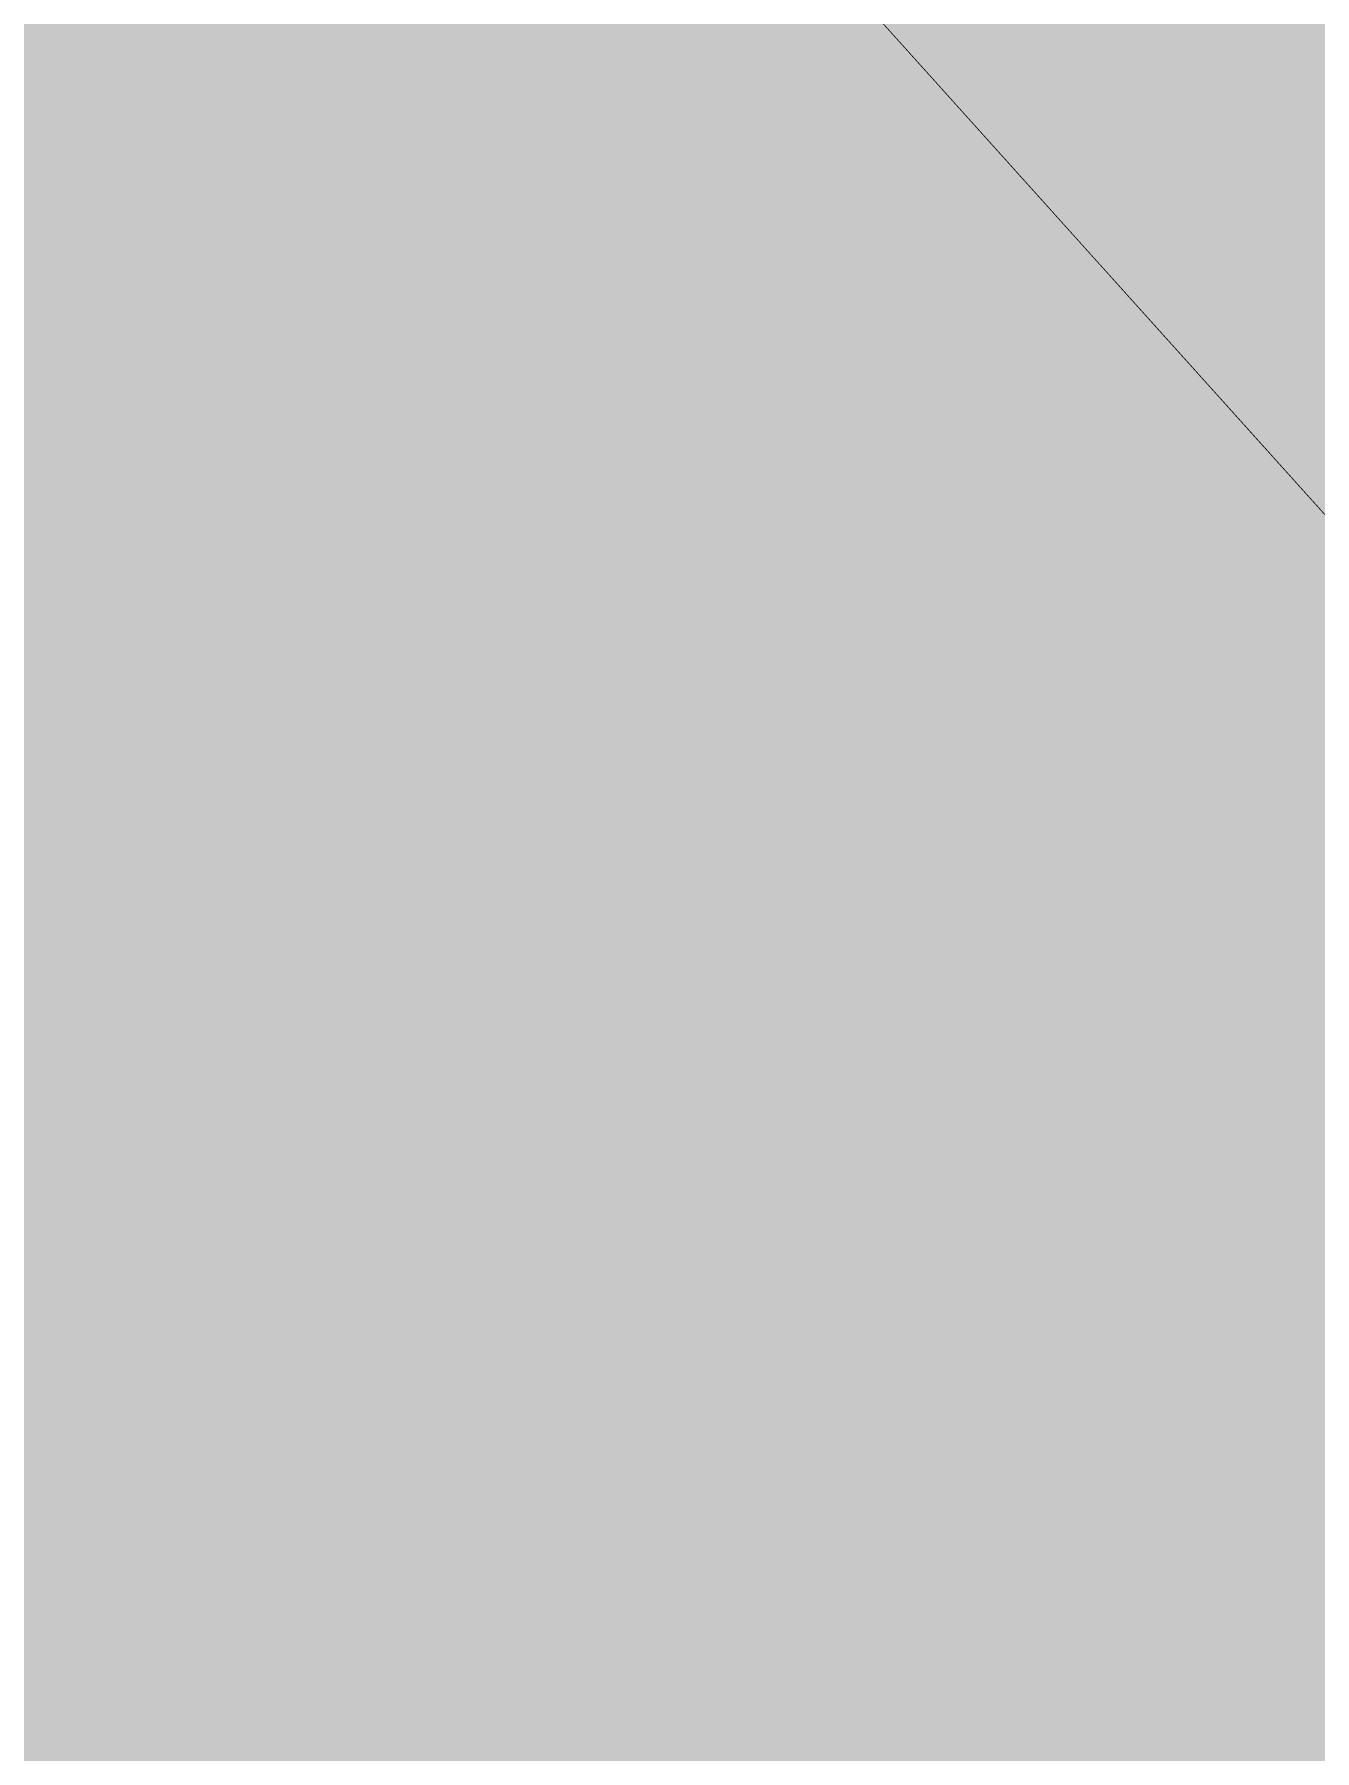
# Model space of a CAD drawing. Extents: x -23 to 289, y -67 to 135.
# Drawn here: x 197.09253 to 197.11199, y 33.34315 to 33.36923 of the extents above; entities that cross this region are included whole.
import ezdxf
from ezdxf.enums import TextEntityAlignment as Align

# ---------------------------------------------------------------- set-up
doc = ezdxf.new("R2010")
doc.units = 0
doc.header["$MEASUREMENT"] = 0
for name, color, linetype in [('ASSEMBLY_PART_NUMBERS_BTM', 191, 'CONTINUOUS'), ('GENERATED_SILKSCREEN_BTM', 255, 'CONTINUOUS'), ('PART_PADS_SMD_BTM', 230, 'CONTINUOUS')]:
    doc.layers.add(name, color=color, linetype=linetype)
doc.styles.add('VERIBEST_GERBER_0', font='txt')

msp = doc.modelspace()

# ---------------------------------------------------------------- linework, layer by layer
at = {"layer": 'GENERATED_SILKSCREEN_BTM', "const_width": 0.15}
msp.add_lwpolyline([(197.130005, 32.157902, 0.000012), (197.129995, 32.157911), (197.129995, 33.342089, 0.000012), (197.130005, 33.342098), (197.130005, 32.157902)], format="xyb", dxfattribs=at)
at = {"layer": 'PART_PADS_SMD_BTM'}
msp.add_lwpolyline([(197.15, 33.55, -0.414214), (196.95, 33.35), (195.55, 33.35, -0.414214), (195.35, 33.55), (195.35, 34.75, -0.414214), (195.55, 34.95), (196.95, 34.95, -0.414214), (197.15, 34.75)], format="xyb", close=True, dxfattribs=at)

# ---------------------------------------------------------------- texts
at = {"layer": 'ASSEMBLY_PART_NUMBERS_BTM', "style": 'VERIBEST_GERBER_0', "text_generation_flag": 2}
for s, p in [('ERJ-3EKF2000V', (196.04, 51.75)), ('ERJ-3EKF4701V', (196.04, 46.25))]:
    msp.add_text(s, height=2.032, rotation=90, dxfattribs=at).set_placement(p, align=Align.TOP_LEFT)
for s, p in [('CL10B104KB8SFNC', (204.25, 34.29)), ('ERJ-3EKF1022V', (212.25, 33.46))]:
    msp.add_text(s, height=2.032, dxfattribs=at).set_placement(p, align=Align.TOP_LEFT)

doc.saveas('drawing.dxf')
